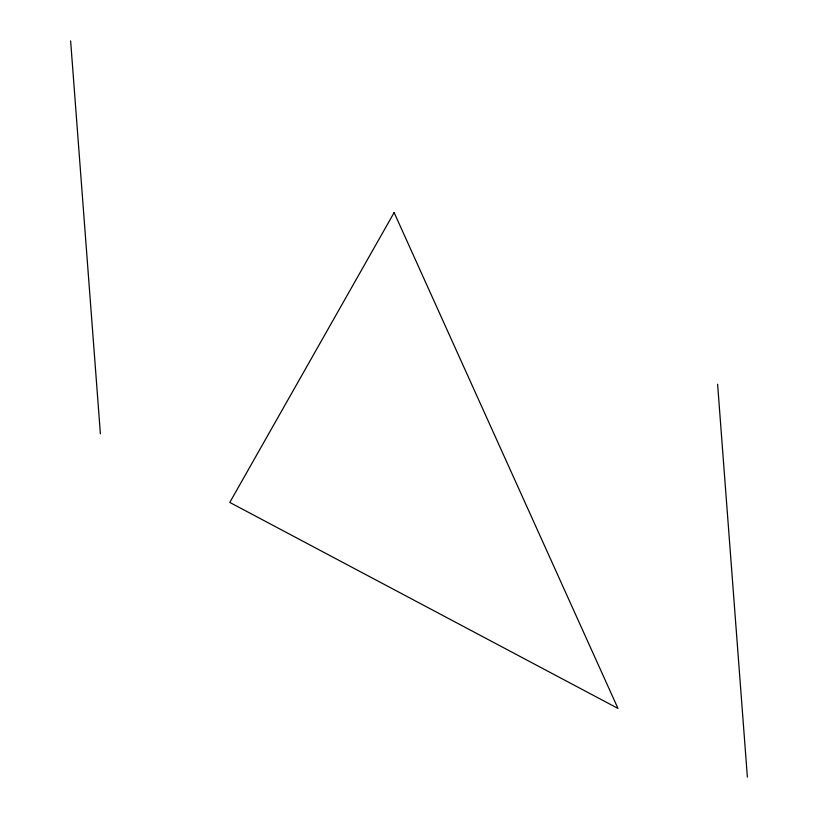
<?xml version="1.0" encoding="UTF-8"?>
<svg xmlns="http://www.w3.org/2000/svg" width="818" height="818" viewBox="0 0 818 818"><rect width="100%" height="100%" fill="white"/><g stroke="black" fill="none" stroke-linecap="round" stroke-linejoin="round"><path stroke-width="1.23" d="M717.611 384.245L747.376 777.1M70.624 40.9L100.389 433.755M394.123 212.578L229.786 502.426L617.979 708.429L394.123 212.578"/></g></svg>
